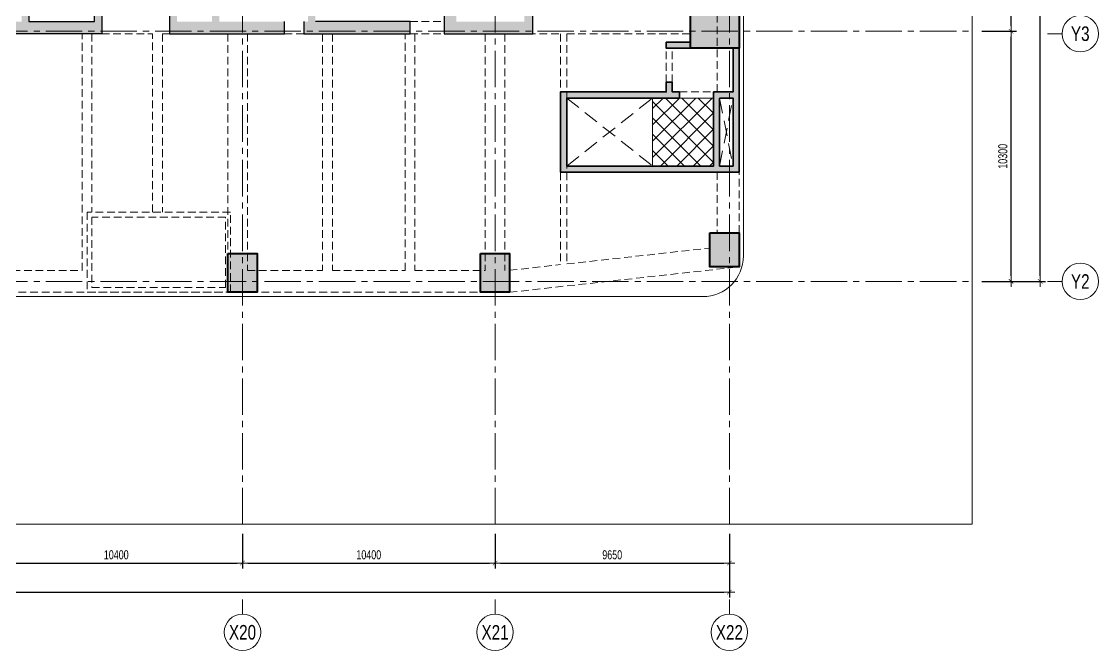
# Model space of a CAD drawing. Header units: millimetres. Extents: x 115500 to 206800, y -6300 to 53700.
# Drawn here: x 162450 to 206800, y -6300 to 19600 of the extents above; entities that cross this region are included whole.
import ezdxf
from ezdxf.enums import TextEntityAlignment as Align

# ---------------------------------------------------------------- set-up
doc = ezdxf.new("R2010")
doc.units = ezdxf.units.MM
for name, pattern in [('DASHED2', [9.525, 6.35, -3.175]), ('HIDDEN2', [4.7625, 3.175, -1.5875]), ('HT_Dim Grid$0$CENTER2', [1.125, 0.75, -0.125, 0.125, -0.125]), ('HT_Grid$0$CENTER2', [1.125, 0.75, -0.125, 0.125, -0.125])]:
    doc.linetypes.add(name, pattern=pattern)
doc.layers.get('0').update_dxf_attribs({"lineweight": 20})
doc.layers.get('Defpoints').update_dxf_attribs({"color": 151, "lineweight": 9})
for name, color, linetype, lineweight in [('HT_5F_Col$0$NDC_S-COLUMN', 4, 'Continuous', 40), ('HT_5F_Col$0$NDC_S_HATCH COLUMN AND WALL', 251, 'Continuous', 13), ('HT_Core wall 3_5F$0$NDC_S_HATCH COLUMN AND WALL', 251, 'Continuous', 13), ('HT_Core wall 3_5F$0$NDC_S_WALL', 6, 'Continuous', 35), ('HT_Core wall _5F$0$NDC_S_HATCH COLUMN AND WALL', 251, 'Continuous', 13), ('HT_Core wall _5F$0$NDC_S_WALL', 6, 'Continuous', 25), ('HT_Dim Grid$0$NDC_S_AXIS', 5, 'HT_Dim Grid$0$CENTER2', 13), ('HT_Dim Grid$0$NDC_S_DIM', 1, 'Continuous', 15), ('HT_Dim Grid$0$NDC_S_SYMBOL', 1, 'Continuous', 15), ('HT_Dim Grid$0$NDC_S_TEXT SYMBOL', 7, 'Continuous', 20), ('HT_Grid$0$NDC_S_AXIS', 5, 'HT_Grid$0$CENTER2', 13), ('NDC_S_BEAM', 3, 'HIDDEN2', 20), ('NDC_S_HATCH MATERIAL', 8, 'Continuous', 13), ('NDC_S_HIDDEN', 8, 'HIDDEN2', 13), ('NDC_S_OPENING', 9, 'DASHED2', 13), ('NDC_S_SLAB', 2, 'Continuous', 20)]:
    doc.layers.add(name, color=color, linetype=linetype, lineweight=lineweight)
doc.styles.add('HT_Dim Grid$0$NDC_ANNO', font='', dxfattribs={"width": 0.8})
doc.styles.add('HT_Dim Grid$0$NDC_DIM', font='', dxfattribs={"width": 0.75})
doc.styles.get('HT_Dim Grid$0$NDC_ANNO').set_extended_font_data('Dotum')
doc.styles.get('HT_Dim Grid$0$NDC_DIM').set_extended_font_data('Dotum')
doc.dimstyles.new('HT_Dim Grid$0$NDC_dim_150', dxfattribs={"dimscale": 150, "dimtxt": 2.5, "dimasz": 1.5, "dimexe": 1.5, "dimexo": 2.5, "dimgap": 1, "dimtad": 1, "dimdec": 0, "dimzin": 0, "dimdsep": 46, "dimtxsty": 'HT_Dim Grid$0$NDC_DIM', "dimblk": 'HT_Dim Grid$0$DIMMARK', "dimcen": 0.09, "dimdle": 1.2, "dimclrd": 1, "dimclre": 1, "dimclrt": 3, "dimadec": 0, "dimazin": 0, "dimtfac": 1, "dimtdec": 0, "dimtix": 1, "dimtofl": 0, "dimtmove": 0, "dimatfit": 3, "dimfxl": 8, "dimfxlon": 1, "dimtolj": 1, "dimtzin": 0, "dimarcsym": 0})

# ---------------------------------------------------------------- blocks, each defined once
blk = doc.blocks.new('*U17')
at = {"layer": 'HT_Dim Grid$0$NDC_S_SYMBOL'}
blk.add_line((5, 0), (9, 0), dxfattribs=at)
blk.add_circle((0, 0), 5, dxfattribs=at)
at = {"layer": 'HT_Dim Grid$0$NDC_S_TEXT SYMBOL', "color": 7, "style": 'HT_Dim Grid$0$NDC_ANNO', "width": 0.8}
blk.add_attdef('GRID', text='', height=4, rotation=270, dxfattribs=at).set_placement((0, 0), align=Align.MIDDLE)
blk = doc.blocks.new('HT_Dim Grid$0$DIMMARK')
at = {"layer": 'HT_Dim Grid$0$NDC_S_DIM', "color": 1}
blk.add_line((-1.5, 0), (1, 0), dxfattribs=at)
at = {"layer": 'HT_Dim Grid$0$NDC_S_DIM', "color": 2, "const_width": 0.1}
blk.add_lwpolyline([(-0.42, -0.42), (0.42, 0.42)], dxfattribs=at)
blk = doc.blocks.new('*D64')
at = {"layer": 'Defpoints', "color": 0, "ltscale": 200, "transparency": 16777216}
for p in [(130700, 8900), (191600, 8900), (191600, -3900)]:
    blk.add_point(p, dxfattribs=at)
at = {"layer": 'HT_Dim Grid$0$NDC_S_DIM', "color": 1, "lineweight": -2, "ltscale": 200, "transparency": 16777216}
for p, q in [((130700, -2700), (130700, -4125)), ((191600, -2700), (191600, -4125)), ((130925, -3900), (191375, -3900))]:
    blk.add_line(p, q, dxfattribs=at)
at = {"layer": 'HT_Dim Grid$0$NDC_S_DIM', "color": 1, "lineweight": -2, "ltscale": 200, "transparency": 16777216, "xscale": 225, "yscale": 225, "zscale": 225, "rotation": 180}
blk.add_blockref('HT_Dim Grid$0$DIMMARK', (130700, -3900), dxfattribs=at)
at = {"layer": 'HT_Dim Grid$0$NDC_S_DIM', "color": 1, "lineweight": -2, "ltscale": 200, "transparency": 16777216, "xscale": 225, "yscale": 225, "zscale": 225}
blk.add_blockref('HT_Dim Grid$0$DIMMARK', (191600, -3900), dxfattribs=at)
at = {"layer": 'HT_Dim Grid$0$NDC_S_DIM', "color": 3, "ltscale": 200, "transparency": 16777216, "insert": (161150, -3562), "char_height": 375, "attachment_point": 5, "style": 'HT_Dim Grid$0$NDC_DIM'}
blk.add_mtext('\\A1;60900', dxfattribs=at)
blk = doc.blocks.new('*D65')
at = {"layer": 'Defpoints', "color": 0, "ltscale": 200, "transparency": 16777216}
for p in [(191600, 38500), (204400, 38500), (191600, 8900)]:
    blk.add_point(p, dxfattribs=at)
at = {"layer": 'HT_Dim Grid$0$NDC_S_DIM', "color": 1, "lineweight": -2, "ltscale": 200, "transparency": 16777216}
for p, q in [((203200, 38500), (204625, 38500)), ((204400, 9125), (204400, 38275)), ((203200, 8900), (204625, 8900))]:
    blk.add_line(p, q, dxfattribs=at)
at = {"layer": 'HT_Dim Grid$0$NDC_S_DIM', "color": 1, "lineweight": -2, "ltscale": 200, "transparency": 16777216, "xscale": 225, "yscale": 225, "zscale": 225}
for p, rotation in [((204400, 38500), 90), ((204400, 8900), 270)]:
    blk.add_blockref('HT_Dim Grid$0$DIMMARK', p, dxfattribs=dict(at, rotation=rotation))
at = {"layer": 'HT_Dim Grid$0$NDC_S_DIM', "color": 3, "ltscale": 200, "transparency": 16777216, "insert": (204062, 23700), "char_height": 375, "attachment_point": 5, "rotation": 90, "style": 'HT_Dim Grid$0$NDC_DIM'}
blk.add_mtext('\\A1;29600', dxfattribs=at)
blk = doc.blocks.new('*D66')
at = {"layer": 'Defpoints', "color": 0, "ltscale": 200, "transparency": 16777216}
for p in [(191600, 19200), (203200, 19200), (191600, 8900)]:
    blk.add_point(p, dxfattribs=at)
at = {"layer": 'HT_Dim Grid$0$NDC_S_DIM', "color": 1, "lineweight": -2, "ltscale": 200, "transparency": 16777216}
for p, q in [((202000, 19200), (203425, 19200)), ((203200, 9125), (203200, 18975)), ((202000, 8900), (203425, 8900))]:
    blk.add_line(p, q, dxfattribs=at)
at = {"layer": 'HT_Dim Grid$0$NDC_S_DIM', "color": 1, "lineweight": -2, "ltscale": 200, "transparency": 16777216, "xscale": 225, "yscale": 225, "zscale": 225}
for p, rotation in [((203200, 19200), 90), ((203200, 8900), 270)]:
    blk.add_blockref('HT_Dim Grid$0$DIMMARK', p, dxfattribs=dict(at, rotation=rotation))
at = {"layer": 'HT_Dim Grid$0$NDC_S_DIM', "color": 3, "ltscale": 200, "transparency": 16777216, "insert": (202862, 14050), "char_height": 375, "attachment_point": 5, "rotation": 90, "style": 'HT_Dim Grid$0$NDC_DIM'}
blk.add_mtext('\\A1;10300', dxfattribs=at)
blk = doc.blocks.new('*D67')
at = {"layer": 'Defpoints', "color": 0, "ltscale": 200, "transparency": 16777216}
for p in [(191600, 28200), (203200, 28200), (191600, 19200)]:
    blk.add_point(p, dxfattribs=at)
at = {"layer": 'HT_Dim Grid$0$NDC_S_DIM', "color": 1, "lineweight": -2, "ltscale": 200, "transparency": 16777216}
for p, q in [((202000, 28200), (203425, 28200)), ((203200, 19425), (203200, 27975)), ((202000, 19200), (203425, 19200))]:
    blk.add_line(p, q, dxfattribs=at)
at = {"layer": 'HT_Dim Grid$0$NDC_S_DIM', "color": 1, "lineweight": -2, "ltscale": 200, "transparency": 16777216, "xscale": 225, "yscale": 225, "zscale": 225}
for p, rotation in [((203200, 28200), 90), ((203200, 19200), 270)]:
    blk.add_blockref('HT_Dim Grid$0$DIMMARK', p, dxfattribs=dict(at, rotation=rotation))
at = {"layer": 'HT_Dim Grid$0$NDC_S_DIM', "color": 3, "ltscale": 200, "transparency": 16777216, "insert": (202862, 23700), "char_height": 375, "attachment_point": 5, "rotation": 90, "style": 'HT_Dim Grid$0$NDC_DIM'}
blk.add_mtext('\\A1;9000', dxfattribs=at)
blk = doc.blocks.new('*D61')
at = {"layer": 'Defpoints', "color": 0, "ltscale": 200, "transparency": 16777216}
for p in [(161150, 8900), (171550, 8900), (171550, -2700)]:
    blk.add_point(p, dxfattribs=at)
at = {"layer": 'HT_Dim Grid$0$NDC_S_DIM', "color": 1, "lineweight": -2, "ltscale": 200, "transparency": 16777216}
for p, q in [((161150, -1500), (161150, -2925)), ((171550, -1500), (171550, -2925)), ((161375, -2700), (171325, -2700))]:
    blk.add_line(p, q, dxfattribs=at)
at = {"layer": 'HT_Dim Grid$0$NDC_S_DIM', "color": 1, "lineweight": -2, "ltscale": 200, "transparency": 16777216, "xscale": 225, "yscale": 225, "zscale": 225, "rotation": 180}
blk.add_blockref('HT_Dim Grid$0$DIMMARK', (161150, -2700), dxfattribs=at)
at = {"layer": 'HT_Dim Grid$0$NDC_S_DIM', "color": 1, "lineweight": -2, "ltscale": 200, "transparency": 16777216, "xscale": 225, "yscale": 225, "zscale": 225}
blk.add_blockref('HT_Dim Grid$0$DIMMARK', (171550, -2700), dxfattribs=at)
at = {"layer": 'HT_Dim Grid$0$NDC_S_DIM', "color": 3, "ltscale": 200, "transparency": 16777216, "insert": (166350, -2362), "char_height": 375, "attachment_point": 5, "style": 'HT_Dim Grid$0$NDC_DIM'}
blk.add_mtext('\\A1;10400', dxfattribs=at)
blk = doc.blocks.new('*D62')
at = {"layer": 'Defpoints', "color": 0, "ltscale": 200, "transparency": 16777216}
for p in [(171550, 8900), (181950, 8900), (181950, -2700)]:
    blk.add_point(p, dxfattribs=at)
at = {"layer": 'HT_Dim Grid$0$NDC_S_DIM', "color": 1, "lineweight": -2, "ltscale": 200, "transparency": 16777216}
for p, q in [((171550, -1500), (171550, -2925)), ((181950, -1500), (181950, -2925)), ((171775, -2700), (181725, -2700))]:
    blk.add_line(p, q, dxfattribs=at)
at = {"layer": 'HT_Dim Grid$0$NDC_S_DIM', "color": 1, "lineweight": -2, "ltscale": 200, "transparency": 16777216, "xscale": 225, "yscale": 225, "zscale": 225, "rotation": 180}
blk.add_blockref('HT_Dim Grid$0$DIMMARK', (171550, -2700), dxfattribs=at)
at = {"layer": 'HT_Dim Grid$0$NDC_S_DIM', "color": 1, "lineweight": -2, "ltscale": 200, "transparency": 16777216, "xscale": 225, "yscale": 225, "zscale": 225}
blk.add_blockref('HT_Dim Grid$0$DIMMARK', (181950, -2700), dxfattribs=at)
at = {"layer": 'HT_Dim Grid$0$NDC_S_DIM', "color": 3, "ltscale": 200, "transparency": 16777216, "insert": (176750, -2362), "char_height": 375, "attachment_point": 5, "style": 'HT_Dim Grid$0$NDC_DIM'}
blk.add_mtext('\\A1;10400', dxfattribs=at)
blk = doc.blocks.new('*D63')
at = {"layer": 'Defpoints', "color": 0, "ltscale": 200, "transparency": 16777216}
for p in [(181950, 8900), (191600, 8900), (191600, -2700)]:
    blk.add_point(p, dxfattribs=at)
at = {"layer": 'HT_Dim Grid$0$NDC_S_DIM', "color": 1, "lineweight": -2, "ltscale": 200, "transparency": 16777216}
for p, q in [((181950, -1500), (181950, -2925)), ((191600, -1500), (191600, -2925)), ((182175, -2700), (191375, -2700))]:
    blk.add_line(p, q, dxfattribs=at)
at = {"layer": 'HT_Dim Grid$0$NDC_S_DIM', "color": 1, "lineweight": -2, "ltscale": 200, "transparency": 16777216, "xscale": 225, "yscale": 225, "zscale": 225, "rotation": 180}
blk.add_blockref('HT_Dim Grid$0$DIMMARK', (181950, -2700), dxfattribs=at)
at = {"layer": 'HT_Dim Grid$0$NDC_S_DIM', "color": 1, "lineweight": -2, "ltscale": 200, "transparency": 16777216, "xscale": 225, "yscale": 225, "zscale": 225}
blk.add_blockref('HT_Dim Grid$0$DIMMARK', (191600, -2700), dxfattribs=at)
at = {"layer": 'HT_Dim Grid$0$NDC_S_DIM', "color": 3, "ltscale": 200, "transparency": 16777216, "insert": (186775, -2362), "char_height": 375, "attachment_point": 5, "style": 'HT_Dim Grid$0$NDC_DIM'}
blk.add_mtext('\\A1;9650', dxfattribs=at)
blk = doc.blocks.new('*U16')
at = {"layer": 'HT_Dim Grid$0$NDC_S_SYMBOL'}
blk.add_line((0, 5), (0, 9), dxfattribs=at)
blk.add_circle((0, 0), 5, dxfattribs=at)
at = {"layer": 'HT_Dim Grid$0$NDC_S_TEXT SYMBOL', "color": 7, "style": 'HT_Dim Grid$0$NDC_ANNO', "width": 0.8}
blk.add_attdef('GRID', text='', height=4, dxfattribs=at).set_placement((0, 0), align=Align.MIDDLE)
blk = doc.blocks.new('HT_5F_Col$0$cot')
at = {"layer": 'HT_5F_Col$0$NDC_S_HATCH COLUMN AND WALL', "ltscale": 0.005}
h = blk.add_hatch(color=256, dxfattribs=at)
h.dxf.hatch_style = 1
h.paths.add_polyline_path([(-0.5, 0.5), (0.5, 0.5), (0.5, -0.5), (-0.5, -0.5)])
at = {"layer": 'HT_5F_Col$0$NDC_S-COLUMN', "ltscale": 0.005}
blk.add_lwpolyline([(-0.5, 0.5), (0.5, 0.5), (0.5, -0.5), (-0.5, -0.5)], close=True, dxfattribs=at)

msp = doc.modelspace()

# ---------------------------------------------------------------- hatches: boundary and pattern name
at = {"layer": 'HT_Core wall 3_5F$0$NDC_S_HATCH COLUMN AND WALL'}
h = msp.add_hatch(color=256, dxfattribs=at)
h.dxf.hatch_style = 1
h.paths.add_polyline_path([(190000, 18750), (189000, 18750), (189000, 18500), (190000, 18500)])
h = msp.add_hatch(color=256, dxfattribs=at)
h.dxf.hatch_style = 1
h.paths.add_polyline_path([(192000, 18500), (191750, 18500), (191750, 16700), (190950, 16700), (190950, 13650), (184900, 13650), (184900, 16450), (189550, 16450), (189550, 16700), (189250, 16700), (189250, 17100), (189000, 17100), (189000, 16700), (184650, 16700), (184650, 13400), (192000, 13400)])
h.paths.add_polyline_path([(191200, 13650), (191200, 16450), (191750, 16450), (191750, 13650)], flags=16)
at = {"layer": 'HT_Core wall _5F$0$NDC_S_HATCH COLUMN AND WALL'}
h = msp.add_hatch(color=256, dxfattribs=at)
h.dxf.hatch_style = 1
h.paths.add_polyline_path([(162750, 27800), (165450, 27800), (165450, 27150), (165750, 27150), (165750, 28300), (162050, 28300), (162050, 27800), (162450, 27800), (162450, 25300), (159750, 25300), (159750, 27800), (161250, 27800), (161250, 28300), (159450, 28300), (159450, 24350), (159750, 24350), (159750, 25000), (162450, 25000), (162450, 19600), (159750, 19600), (159750, 20250), (159450, 20250), (159450, 19100), (165750, 19100), (165750, 20250), (165450, 20250), (165450, 19600), (162750, 19600)])
h = msp.add_hatch(color=256, dxfattribs=at)
h.dxf.hatch_style = 1
h.paths.add_polyline_path([(178450, 19600), (174550, 19600), (174550, 25450), (177350, 25450), (177350, 21000), (178450, 21000), (178450, 21200), (177650, 21200), (177650, 22650), (179850, 22650), (179850, 19100), (183500, 19100), (183500, 28300), (183150, 28300), (183150, 19600), (180350, 19600), (180350, 25670), (181750, 25670), (181750, 25970), (180350, 25970), (180350, 27800), (181750, 27800), (181750, 28300), (179150, 28300), (179150, 27800), (179850, 27800), (179850, 22850), (177650, 22850), (177650, 27800), (178350, 27800), (178350, 28300), (176850, 28300), (176850, 27800), (177350, 27800), (177350, 25750), (174550, 25750), (174550, 27800), (175750, 27800), (175750, 28300), (171550, 28300), (171550, 27800), (174250, 27800), (174250, 26800), (170300, 26800), (170300, 26500), (171250, 26500), (171250, 25850), (171550, 25850), (171550, 26500), (174250, 26500), (174250, 21100), (171550, 21100), (171550, 21750), (171250, 21750), (171250, 21100), (170300, 21100), (170300, 19600), (168850, 19600), (168850, 26500), (168950, 26500), (168950, 26800), (168850, 26800), (168850, 28300), (168550, 28300), (168550, 19100), (173280, 19100), (173280, 19600), (170600, 19600), (170600, 20900), (174250, 20900), (174250, 19600), (174080, 19600), (174080, 19100), (178450, 19100)])

# ---------------------------------------------------------------- linework, layer by layer
at = {"layer": 'Defpoints'}
msp.add_lwpolyline([(120700, 48500), (201600, 48500), (201600, -1100), (120700, -1100)], close=True, dxfattribs=at)
msp.add_lwpolyline([(120700, 48500), (201600, 48500), (201600, -1100), (120700, -1100)], close=True, dxfattribs=at)
at = {"layer": 'HT_Core wall 3_5F$0$NDC_S_WALL'}
for points in [[(189000, 18750), (190000, 18750), (190000, 18500), (189000, 18500)], [(184650, 16700), (184650, 13400), (192000, 13400), (192000, 18500), (191750, 18500), (191750, 16700), (190950, 16700), (190950, 13650), (184900, 13650), (184900, 16450), (189550, 16450), (189550, 16700), (189250, 16700), (189250, 17100), (189000, 17100), (189000, 16700)], [(191200, 16450), (191750, 16450), (191750, 13650), (191200, 13650)]]:
    msp.add_lwpolyline(points, close=True, dxfattribs=at)
at = {"layer": 'HT_Core wall _5F$0$NDC_S_WALL'}
for points in [[(162050, 28300), (165750, 28300), (165750, 27150), (165450, 27150), (165450, 27800), (162750, 27800), (162750, 19600), (165450, 19600), (165450, 20250), (165750, 20250), (165750, 19100), (159450, 19100)], [(168550, 28300), (168550, 19100), (173280, 19100), (173280, 19600)], [(179850, 22650), (179850, 19100), (183500, 19100), (183500, 28300)], [(174080, 19600), (174080, 19100), (178450, 19100), (178450, 19600), (174550, 19600)]]:
    msp.add_lwpolyline(points, dxfattribs=at)
at = {"layer": 'HT_Grid$0$NDC_S_AXIS', "ltscale": 2000}
for p, q in [((171550, -1100), (171550, 48500)), ((181950, -1100), (181950, 48500)), ((191600, -1100), (191600, 48500)), ((120700, 19200), (201600, 19200)), ((120700, 8900), (201600, 8900))]:
    msp.add_line(p, q, dxfattribs=at)
at = {"layer": 'NDC_S_BEAM', "ltscale": 100}
for p, q in [((192000, 10900), (192000, 37892.3)), ((191100, 16700), (191100, 23300)), ((178450, 19600), (179850, 19600)), ((164950, 9350), (164950, 19100)), ((165350, 19100), (165350, 11750)), ((165750, 19100), (167850, 19100)), ((167850, 11750), (167850, 19100)), ((168250, 19100), (168250, 11750)), ((168250, 19100), (168550, 19100)), ((170950, 19100), (170950, 9350)), ((171750, 19100), (171750, 9350)), ((173280, 19100), (174080, 19100)), ((174850, 19100), (174850, 9350)), ((175250, 19100), (175250, 9350)), ((178250, 9350), (178250, 19100)), ((178450, 19100), (179850, 19100)), ((178650, 19100), (178650, 9350)), ((181550, 19100), (181550, 9350)), ((182350, 19100), (182350, 9350)), ((182350, 19100), (184650, 19100)), ((184650, 19100), (184650, 9588.9)), ((184900, 19100), (190000, 19100)), ((184900, 19100), (184900, 9616.6)), ((189000, 17100), (189000, 18500)), ((189250, 17100), (189250, 18500)), ((189550, 16700), (190950, 16700)), ((191100, 13400), (191100, 10900)), ((184900, 9616.6), (190800, 10272.2)), ((161600, 9350), (164950, 9350)), ((171750, 9350), (174850, 9350)), ((175250, 9350), (178250, 9350)), ((178650, 9350), (181550, 9350)), ((182550, 9355.5), (184650, 9588.9)), ((182550, 8450), (192000, 9500)), ((150900, 8450), (181950, 8450))]:
    msp.add_line(p, q, dxfattribs=at)
at = {"layer": 'NDC_S_HATCH MATERIAL', "linetype": 'Continuous', "ltscale": 100}
for p, q in [((188440, 16019.1), (188870.9, 16450)), ((188440, 15345.6), (189544.4, 16450)), ((188440, 14672), (190218, 16450)), ((188440, 13998.5), (190891.5, 16450)), ((190950, 14473.4), (188973.4, 16450)), ((190950, 15146.9), (189646.9, 16450)), ((190950, 15820.4), (190320.4, 16450)), ((190950, 13799.8), (188440, 16309.8)), ((190426.3, 13650), (188440, 15636.3)), ((188765, 13650), (190950, 15835)), ((189438.5, 13650), (190950, 15161.5)), ((189752.8, 13650), (188440, 14962.8)), ((189079.3, 13650), (188440, 14289.3)), ((190112, 13650), (190950, 14488)), ((190785.6, 13650), (190950, 13814.4))]:
    msp.add_line(p, q, dxfattribs=at)
at = {"layer": 'NDC_S_HIDDEN', "ltscale": 100}
for p, q in [((171050, 11750), (165150, 11750)), ((165150, 11750), (165150, 8450)), ((170850, 11550), (165350, 11550)), ((165350, 11550), (165350, 8650)), ((170850, 8650), (170850, 11550)), ((171050, 8450), (171050, 11750)), ((165150, 8450), (171050, 8450)), ((165350, 8650), (170850, 8650))]:
    msp.add_line(p, q, dxfattribs=at)
at = {"layer": 'NDC_S_OPENING', "ltscale": 100}
for p, q in [((184900, 16450), (188440, 13650)), ((184900, 13650), (188440, 16450)), ((191200, 16450), (191750, 13650)), ((191200, 13650), (191750, 16450))]:
    msp.add_line(p, q, dxfattribs=at)
at = {"layer": 'NDC_S_SLAB', "ltscale": 10}
for p, q in [((192180, 9950), (192180, 37450)), ((151200, 8270), (190500, 8270))]:
    msp.add_line(p, q, dxfattribs=at)
at = {"layer": 'NDC_S_SLAB', "ltscale": 100}
for p, q in [((188440, 16450), (188440, 13650)), ((189550, 16450), (190950, 16450))]:
    msp.add_line(p, q, dxfattribs=at)
at = {"layer": 'NDC_S_SLAB', "ltscale": 10}
msp.add_arc((190500, 9950), 1680, 270, 0, dxfattribs=at)

# ---------------------------------------------------------------- block references
for p, xscale, yscale in [((191000, 19200), 2000, 1400), ((191400, 10200), 1200, 1400), ((171550, 9250), 1200, 1600), ((181950, 9250), 1200, 1600)]:
    msp.add_blockref('HT_5F_Col$0$cot', p, dxfattribs=dict(xscale=xscale, yscale=yscale))
at = {"layer": 'HT_Dim Grid$0$NDC_S_AXIS'}
ref = msp.add_blockref('*U17', (206050, 19100), dxfattribs=dict(at, xscale=-150, yscale=150, zscale=150))
ref.add_attrib('GRID', 'Y3', dxfattribs={"layer": 'HT_Dim Grid$0$NDC_S_TEXT SYMBOL', "color": 7, "height": 600, "style": 'HT_Dim Grid$0$NDC_ANNO', "width": 0.8}).set_placement((206050, 19100), align=Align.MIDDLE)
ref = msp.add_blockref('*U17', (206050, 8900), dxfattribs=dict(at, xscale=-150, yscale=150, zscale=150))
ref.add_attrib('GRID', 'Y2', dxfattribs={"layer": 'HT_Dim Grid$0$NDC_S_TEXT SYMBOL', "color": 7, "height": 600, "style": 'HT_Dim Grid$0$NDC_ANNO', "width": 0.8}).set_placement((206050, 8900), align=Align.MIDDLE)
at = {"layer": 'HT_Dim Grid$0$NDC_S_AXIS', "xscale": 150, "yscale": 150, "zscale": 150}
for p, values in [((171550, -5550), {'GRID': 'X20'}), ((181950, -5550), {'GRID': 'X21'}), ((191600, -5550), {'GRID': 'X22'})]:
    msp.add_blockref('*U16', p, dxfattribs=at).add_auto_attribs(values)

# ---------------------------------------------------------------- dimensions: what is measured, and where the dimension line sits
at = {"layer": 'HT_Dim Grid$0$NDC_S_DIM', "ltscale": 200}
for base, p1, p2, picture, middle in [((204400, 38500), (191600, 8900), (191600, 38500), '*D65', (204062.2, 23700)), ((203200, 28200), (191600, 19200), (191600, 28200), '*D67', (202862.2, 23700)), ((203200, 19200), (191600, 8900), (191600, 19200), '*D66', (202862.2, 14050))]:
    dim = msp.add_linear_dim(base=base, p1=p1, p2=p2, angle=90, dimstyle='HT_Dim Grid$0$NDC_dim_150', override={"dimtmove": 1}, dxfattribs=at)
    dim.commit()
    dim.dimension.update_dxf_attribs({"geometry": picture, "text_midpoint": middle})
for base, p1, p2, picture, middle in [((191600, -3900), (130700, 8900), (191600, 8900), '*D64', (161150, -3562.2)), ((171550, -2700), (161150, 8900), (171550, 8900), '*D61', (166350, -2362.2)), ((181950, -2700), (171550, 8900), (181950, 8900), '*D62', (176750, -2362.2)), ((191600, -2700), (181950, 8900), (191600, 8900), '*D63', (186775, -2362.2))]:
    dim = msp.add_linear_dim(base=base, p1=p1, p2=p2, dimstyle='HT_Dim Grid$0$NDC_dim_150', override={"dimtmove": 1}, dxfattribs=at)
    dim.commit()
    dim.dimension.update_dxf_attribs({"geometry": picture, "text_midpoint": middle})

doc.saveas('drawing.dxf')
